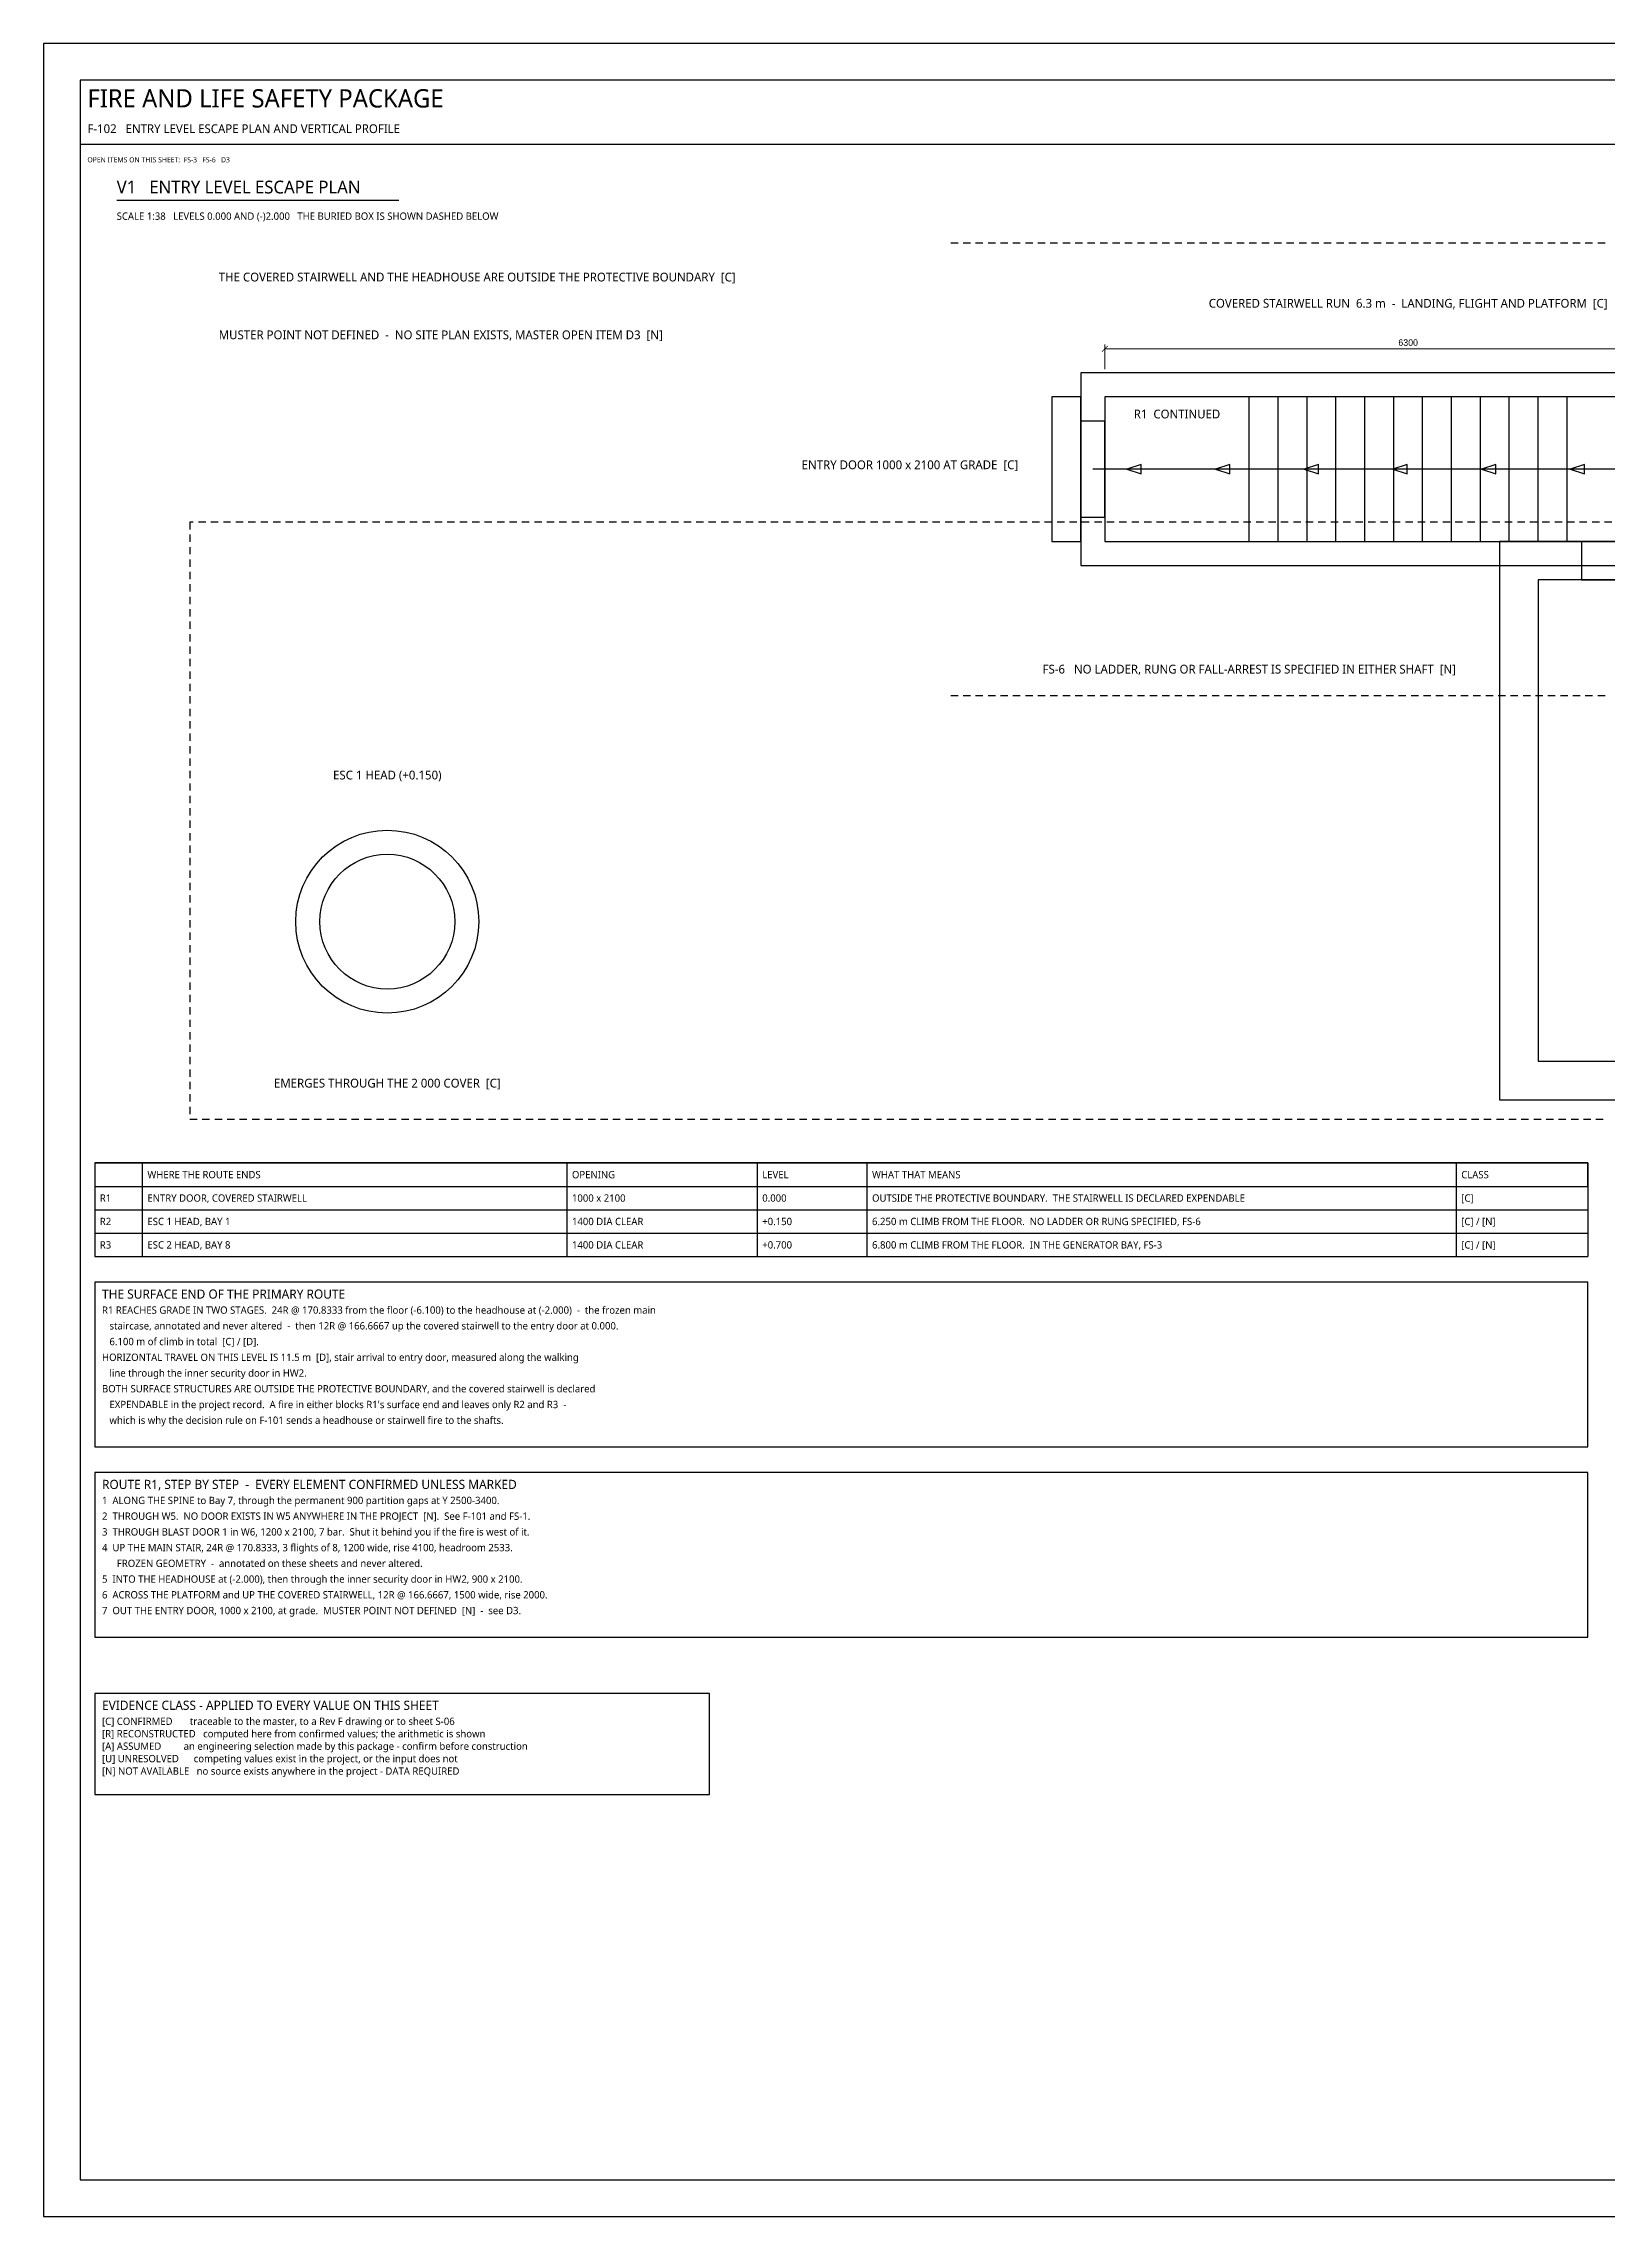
# Model space of a CAD drawing. Header units: millimetres. Extents: x 0 to 841, y 0 to 594.
# Drawn here: x 0 to 427, y 0 to 594 of the extents above; entities that cross this region are included whole.
import ezdxf
from ezdxf.enums import TextEntityAlignment as Align

# ---------------------------------------------------------------- set-up
doc = ezdxf.new("R2010")
doc.units = ezdxf.units.MM
for name, color, linetype in [('F-ESCAPE', 3, 'Continuous'), ('F-SHAFT', 4, 'Continuous'), ('M-ARCH', 8, 'Continuous'), ('M-ARCH-HIDDEN', 8, 'Continuous'), ('M-DIM', 4, 'Continuous'), ('M-EXISTING', 8, 'Continuous'), ('M-FLAG', 1, 'Continuous'), ('M-STRUCT', 7, 'Continuous'), ('M-TABLE', 7, 'Continuous'), ('M-TEXT', 7, 'Continuous'), ('M-TITLE', 7, 'Continuous'), ('P-DRAIN-STORM', 5, 'Continuous'), ('S-DIM', 4, 'Continuous'), ('S-NOTE', 7, 'Continuous'), ('S-TEXT', 7, 'Continuous'), ('S-TITLE', 7, 'Continuous')]:
    doc.layers.add(name, color=color, linetype=linetype)
doc.styles.add('OpenSans', font='OpenSans-Regular.ttf')
doc.dimstyles.new('SC-DIM', dxfattribs={"dimtxt": 1.8, "dimasz": 1.6, "dimexe": 1.2, "dimexo": 1, "dimgap": 0.8, "dimtad": 1, "dimdec": 0, "dimblk": 'ARCHTICK', "dimcen": 2.5, "dimclrd": 4, "dimclre": 4, "dimclrt": 4, "dimazin": 3, "dimtfac": 1, "dimtmove": 0, "dimatfit": 3, "dimlwd": 13, "dimlwe": 13})

# ---------------------------------------------------------------- blocks, each defined once
blk = doc.blocks.new('_ARCHTICK')
at = {"color": 0, "linetype": 'BYBLOCK', "const_width": 0.15}
blk.add_lwpolyline([(-0.5, -0.5), (0.5, 0.5)], dxfattribs=at)

msp = doc.modelspace()

# ---------------------------------------------------------------- linework, layer by layer
at = {"layer": 'F-ESCAPE'}
msp.add_lwpolyline([(476.842, 365.789), (432.105, 365.789), (432.105, 477.632), (286.711, 477.632)], dxfattribs=at)
for points in [[(296.027, 477.632), (299.947, 476.372), (299.947, 478.892)], [(320.259, 477.632), (324.179, 476.372), (324.179, 478.892)], [(344.492, 477.632), (348.412, 476.372), (348.412, 478.892)], [(368.724, 477.632), (372.644, 476.372), (372.644, 478.892)], [(392.957, 477.632), (396.877, 476.372), (396.877, 478.892)], [(417.189, 477.632), (421.109, 476.372), (421.109, 478.892)]]:
    msp.add_lwpolyline(points, close=True, dxfattribs=at)
at = {"layer": 'F-SHAFT'}
for radius in [25, 18.421]:
    msp.add_circle((93.947, 353.947), radius, dxfattribs=at)
at = {"layer": 'M-ARCH'}
for p, q in [((329.474, 457.895), (329.474, 497.368)), ((337.368, 457.895), (337.368, 497.368)), ((345.263, 457.895), (345.263, 497.368)), ((353.158, 457.895), (353.158, 497.368)), ((361.053, 457.895), (361.053, 497.368)), ((368.947, 457.895), (368.947, 497.368)), ((376.842, 457.895), (376.842, 497.368)), ((384.737, 457.895), (384.737, 497.368)), ((392.632, 457.895), (392.632, 497.368)), ((400.526, 457.895), (400.526, 497.368)), ((408.421, 457.895), (408.421, 497.368)), ((416.316, 457.895), (416.316, 497.368))]:
    msp.add_line(p, q, dxfattribs=at)
at = {"layer": 'M-ARCH-HIDDEN'}
for p, q in [((40.947, 463.158), (40, 463.158)), ((40, 463.158), (40, 461.158)), ((40, 459.758), (40, 457.758)), ((44.347, 463.158), (42.347, 463.158)), ((47.747, 463.158), (45.747, 463.158)), ((51.147, 463.158), (49.147, 463.158)), ((54.547, 463.158), (52.547, 463.158)), ((57.947, 463.158), (55.947, 463.158)), ((61.347, 463.158), (59.347, 463.158)), ((64.747, 463.158), (62.747, 463.158)), ((68.147, 463.158), (66.147, 463.158)), ((71.547, 463.158), (69.547, 463.158)), ((74.947, 463.158), (72.947, 463.158)), ((78.347, 463.158), (76.347, 463.158)), ((81.747, 463.158), (79.747, 463.158)), ((85.147, 463.158), (83.147, 463.158)), ((88.547, 463.158), (86.547, 463.158)), ((91.947, 463.158), (89.947, 463.158)), ((95.347, 463.158), (93.347, 463.158)), ((98.747, 463.158), (96.747, 463.158)), ((102.147, 463.158), (100.147, 463.158)), ((105.547, 463.158), (103.547, 463.158)), ((108.947, 463.158), (106.947, 463.158)), ((112.347, 463.158), (110.347, 463.158)), ((115.747, 463.158), (113.747, 463.158)), ((119.147, 463.158), (117.147, 463.158)), ((122.547, 463.158), (120.547, 463.158)), ((125.947, 463.158), (123.947, 463.158)), ((129.347, 463.158), (127.347, 463.158)), ((132.747, 463.158), (130.747, 463.158)), ((136.147, 463.158), (134.147, 463.158)), ((139.547, 463.158), (137.547, 463.158)), ((142.947, 463.158), (140.947, 463.158)), ((146.347, 463.158), (144.347, 463.158)), ((149.747, 463.158), (147.747, 463.158)), ((153.147, 463.158), (151.147, 463.158)), ((156.547, 463.158), (154.547, 463.158)), ((159.947, 463.158), (157.947, 463.158)), ((163.347, 463.158), (161.347, 463.158)), ((166.747, 463.158), (164.747, 463.158)), ((170.147, 463.158), (168.147, 463.158)), ((173.547, 463.158), (171.547, 463.158)), ((176.947, 463.158), (174.947, 463.158)), ((180.347, 463.158), (178.347, 463.158)), ((183.747, 463.158), (181.747, 463.158)), ((187.147, 463.158), (185.147, 463.158)), ((190.547, 463.158), (188.547, 463.158)), ((193.947, 463.158), (191.947, 463.158)), ((197.347, 463.158), (195.347, 463.158)), ((200.747, 463.158), (198.747, 463.158)), ((204.147, 463.158), (202.147, 463.158)), ((207.547, 463.158), (205.547, 463.158)), ((210.947, 463.158), (208.947, 463.158)), ((214.347, 463.158), (212.347, 463.158)), ((217.747, 463.158), (215.747, 463.158)), ((221.147, 463.158), (219.147, 463.158)), ((224.547, 463.158), (222.547, 463.158)), ((227.947, 463.158), (225.947, 463.158)), ((231.347, 463.158), (229.347, 463.158)), ((234.747, 463.158), (232.747, 463.158)), ((238.147, 463.158), (236.147, 463.158)), ((241.547, 463.158), (239.547, 463.158)), ((244.947, 463.158), (242.947, 463.158)), ((248.347, 463.158), (246.347, 463.158)), ((251.747, 463.158), (249.747, 463.158)), ((255.147, 463.158), (253.147, 463.158)), ((258.547, 463.158), (256.547, 463.158)), ((261.947, 463.158), (259.947, 463.158)), ((265.347, 463.158), (263.347, 463.158)), ((268.747, 463.158), (266.747, 463.158)), ((272.147, 463.158), (270.147, 463.158)), ((275.547, 463.158), (273.547, 463.158)), ((278.947, 463.158), (276.947, 463.158)), ((282.347, 463.158), (280.347, 463.158)), ((285.747, 463.158), (283.747, 463.158)), ((289.147, 463.158), (287.147, 463.158)), ((292.547, 463.158), (290.547, 463.158)), ((295.947, 463.158), (293.947, 463.158)), ((299.347, 463.158), (297.347, 463.158)), ((302.747, 463.158), (300.747, 463.158)), ((306.147, 463.158), (304.147, 463.158)), ((309.547, 463.158), (307.547, 463.158)), ((312.947, 463.158), (310.947, 463.158)), ((316.347, 463.158), (314.347, 463.158)), ((319.747, 463.158), (317.747, 463.158)), ((323.147, 463.158), (321.147, 463.158)), ((326.547, 463.158), (324.547, 463.158)), ((329.947, 463.158), (327.947, 463.158)), ((333.347, 463.158), (331.347, 463.158)), ((336.747, 463.158), (334.747, 463.158)), ((340.147, 463.158), (338.147, 463.158)), ((343.547, 463.158), (341.547, 463.158)), ((346.947, 463.158), (344.947, 463.158)), ((350.347, 463.158), (348.347, 463.158)), ((353.747, 463.158), (351.747, 463.158)), ((357.147, 463.158), (355.147, 463.158)), ((360.547, 463.158), (358.547, 463.158)), ((363.947, 463.158), (361.947, 463.158)), ((367.347, 463.158), (365.347, 463.158)), ((370.747, 463.158), (368.747, 463.158)), ((374.147, 463.158), (372.147, 463.158)), ((377.547, 463.158), (375.547, 463.158)), ((380.947, 463.158), (378.947, 463.158)), ((384.347, 463.158), (382.347, 463.158)), ((387.747, 463.158), (385.747, 463.158)), ((391.147, 463.158), (389.147, 463.158)), ((394.547, 463.158), (392.547, 463.158)), ((397.947, 463.158), (395.947, 463.158)), ((401.347, 463.158), (399.347, 463.158)), ((404.747, 463.158), (402.747, 463.158)), ((408.147, 463.158), (406.147, 463.158)), ((411.547, 463.158), (409.547, 463.158)), ((414.947, 463.158), (412.947, 463.158)), ((418.347, 463.158), (416.347, 463.158)), ((421.747, 463.158), (419.747, 463.158)), ((425.147, 463.158), (423.147, 463.158)), ((428.547, 463.158), (426.547, 463.158)), ((40, 456.358), (40, 454.358)), ((40, 452.958), (40, 450.958)), ((40, 449.558), (40, 447.558)), ((40, 446.158), (40, 444.158)), ((40, 442.758), (40, 440.758)), ((40, 439.358), (40, 437.358)), ((40, 435.958), (40, 433.958)), ((40, 432.558), (40, 430.558)), ((40, 429.158), (40, 427.158)), ((40, 425.758), (40, 423.758)), ((40, 422.358), (40, 420.358)), ((40, 418.958), (40, 416.958)), ((40, 415.558), (40, 413.558)), ((40, 412.158), (40, 410.158)), ((40, 408.758), (40, 406.758)), ((40, 405.358), (40, 403.358)), ((40, 401.958), (40, 399.958)), ((40, 398.558), (40, 396.558)), ((40, 395.158), (40, 393.158)), ((40, 391.758), (40, 389.758)), ((40, 388.358), (40, 386.358)), ((40, 384.958), (40, 382.958)), ((40, 381.558), (40, 379.558)), ((40, 378.158), (40, 376.158)), ((40, 374.758), (40, 372.758)), ((40, 371.358), (40, 369.358)), ((40, 367.958), (40, 365.958)), ((40, 364.558), (40, 362.558)), ((40, 361.158), (40, 359.158)), ((40, 357.758), (40, 355.758)), ((40, 354.358), (40, 352.358)), ((40, 350.958), (40, 348.958)), ((40, 347.558), (40, 345.558)), ((40, 344.158), (40, 342.158)), ((40, 340.758), (40, 338.758)), ((40, 337.358), (40, 335.358)), ((40, 333.958), (40, 331.958)), ((40, 330.558), (40, 328.558)), ((40, 327.158), (40, 325.158)), ((40, 323.758), (40, 321.758)), ((40, 320.358), (40, 318.358)), ((40, 316.958), (40, 314.958)), ((40, 313.558), (40, 311.558)), ((40, 310.158), (40, 308.158)), ((40, 306.758), (40, 304.758)), ((40, 303.358), (40, 301.358)), ((40, 300), (42, 300)), ((43.4, 300), (45.4, 300)), ((46.8, 300), (48.8, 300)), ((50.2, 300), (52.2, 300)), ((53.6, 300), (55.6, 300)), ((57, 300), (59, 300)), ((60.4, 300), (62.4, 300)), ((63.8, 300), (65.8, 300)), ((67.2, 300), (69.2, 300)), ((70.6, 300), (72.6, 300)), ((74, 300), (76, 300)), ((77.4, 300), (79.4, 300)), ((80.8, 300), (82.8, 300)), ((84.2, 300), (86.2, 300)), ((87.6, 300), (89.6, 300)), ((91, 300), (93, 300)), ((94.4, 300), (96.4, 300)), ((97.8, 300), (99.8, 300)), ((101.2, 300), (103.2, 300)), ((104.6, 300), (106.6, 300)), ((108, 300), (110, 300)), ((111.4, 300), (113.4, 300)), ((114.8, 300), (116.8, 300)), ((118.2, 300), (120.2, 300)), ((121.6, 300), (123.6, 300)), ((125, 300), (127, 300)), ((128.4, 300), (130.4, 300)), ((131.8, 300), (133.8, 300)), ((135.2, 300), (137.2, 300)), ((138.6, 300), (140.6, 300)), ((142, 300), (144, 300)), ((145.4, 300), (147.4, 300)), ((148.8, 300), (150.8, 300)), ((152.2, 300), (154.2, 300)), ((155.6, 300), (157.6, 300)), ((159, 300), (161, 300)), ((162.4, 300), (164.4, 300)), ((165.8, 300), (167.8, 300)), ((169.2, 300), (171.2, 300)), ((172.6, 300), (174.6, 300)), ((176, 300), (178, 300)), ((179.4, 300), (181.4, 300)), ((182.8, 300), (184.8, 300)), ((186.2, 300), (188.2, 300)), ((189.6, 300), (191.6, 300)), ((193, 300), (195, 300)), ((196.4, 300), (198.4, 300)), ((199.8, 300), (201.8, 300)), ((203.2, 300), (205.2, 300)), ((206.6, 300), (208.6, 300)), ((210, 300), (212, 300)), ((213.4, 300), (215.4, 300)), ((216.8, 300), (218.8, 300)), ((220.2, 300), (222.2, 300)), ((223.6, 300), (225.6, 300)), ((227, 300), (229, 300)), ((230.4, 300), (232.4, 300)), ((233.8, 300), (235.8, 300)), ((237.2, 300), (239.2, 300)), ((240.6, 300), (242.6, 300)), ((244, 300), (246, 300)), ((247.4, 300), (249.4, 300)), ((250.8, 300), (252.8, 300)), ((254.2, 300), (256.2, 300)), ((257.6, 300), (259.6, 300)), ((261, 300), (263, 300)), ((264.4, 300), (266.4, 300)), ((267.8, 300), (269.8, 300)), ((271.2, 300), (273.2, 300)), ((274.6, 300), (276.6, 300)), ((278, 300), (280, 300)), ((281.4, 300), (283.4, 300)), ((284.8, 300), (286.8, 300)), ((288.2, 300), (290.2, 300)), ((291.6, 300), (293.6, 300)), ((295, 300), (297, 300)), ((298.4, 300), (300.4, 300)), ((301.8, 300), (303.8, 300)), ((305.2, 300), (307.2, 300)), ((308.6, 300), (310.6, 300)), ((312, 300), (314, 300)), ((315.4, 300), (317.4, 300)), ((318.8, 300), (320.8, 300)), ((322.2, 300), (324.2, 300)), ((325.6, 300), (327.6, 300)), ((329, 300), (331, 300)), ((332.4, 300), (334.4, 300)), ((335.8, 300), (337.8, 300)), ((339.2, 300), (341.2, 300)), ((342.6, 300), (344.6, 300)), ((346, 300), (348, 300)), ((349.4, 300), (351.4, 300)), ((352.8, 300), (354.8, 300)), ((356.2, 300), (358.2, 300)), ((359.6, 300), (361.6, 300)), ((363, 300), (365, 300)), ((366.4, 300), (368.4, 300)), ((369.8, 300), (371.8, 300)), ((373.2, 300), (375.2, 300)), ((376.6, 300), (378.6, 300)), ((380, 300), (382, 300)), ((383.4, 300), (385.4, 300)), ((386.8, 300), (388.8, 300)), ((390.2, 300), (392.2, 300)), ((393.6, 300), (395.6, 300)), ((397, 300), (399, 300)), ((400.4, 300), (402.4, 300)), ((403.8, 300), (405.8, 300)), ((407.2, 300), (409.2, 300)), ((410.6, 300), (412.6, 300)), ((414, 300), (416, 300)), ((417.4, 300), (419.4, 300)), ((420.8, 300), (422.8, 300)), ((424.2, 300), (426.2, 300))]:
    msp.add_line(p, q, dxfattribs=at)
at = {"layer": 'M-EXISTING'}
for p, q in [((247.895, 539.474), (249.895, 539.474)), ((251.295, 539.474), (253.295, 539.474)), ((254.695, 539.474), (256.695, 539.474)), ((258.095, 539.474), (260.095, 539.474)), ((261.495, 539.474), (263.495, 539.474)), ((264.895, 539.474), (266.895, 539.474)), ((268.295, 539.474), (270.295, 539.474)), ((271.695, 539.474), (273.695, 539.474)), ((275.095, 539.474), (277.095, 539.474)), ((278.495, 539.474), (280.495, 539.474)), ((281.895, 539.474), (283.895, 539.474)), ((285.295, 539.474), (287.295, 539.474)), ((288.695, 539.474), (290.695, 539.474)), ((292.095, 539.474), (294.095, 539.474)), ((295.495, 539.474), (297.495, 539.474)), ((298.895, 539.474), (300.895, 539.474)), ((302.295, 539.474), (304.295, 539.474)), ((305.695, 539.474), (307.695, 539.474)), ((309.095, 539.474), (311.095, 539.474)), ((312.495, 539.474), (314.495, 539.474)), ((315.895, 539.474), (317.895, 539.474)), ((319.295, 539.474), (321.295, 539.474)), ((322.695, 539.474), (324.695, 539.474)), ((326.095, 539.474), (328.095, 539.474)), ((329.495, 539.474), (331.495, 539.474)), ((332.895, 539.474), (334.895, 539.474)), ((336.295, 539.474), (338.295, 539.474)), ((339.695, 539.474), (341.695, 539.474)), ((343.095, 539.474), (345.095, 539.474)), ((346.495, 539.474), (348.495, 539.474)), ((349.895, 539.474), (351.895, 539.474)), ((353.295, 539.474), (355.295, 539.474)), ((356.695, 539.474), (358.695, 539.474)), ((360.095, 539.474), (362.095, 539.474)), ((363.495, 539.474), (365.495, 539.474)), ((366.895, 539.474), (368.895, 539.474)), ((370.295, 539.474), (372.295, 539.474)), ((373.695, 539.474), (375.695, 539.474)), ((377.095, 539.474), (379.095, 539.474)), ((380.495, 539.474), (382.495, 539.474)), ((383.895, 539.474), (385.895, 539.474)), ((387.295, 539.474), (389.295, 539.474)), ((390.695, 539.474), (392.695, 539.474)), ((394.095, 539.474), (396.095, 539.474)), ((397.495, 539.474), (399.495, 539.474)), ((400.895, 539.474), (402.895, 539.474)), ((404.295, 539.474), (406.295, 539.474)), ((407.695, 539.474), (409.695, 539.474)), ((411.095, 539.474), (413.095, 539.474)), ((414.495, 539.474), (416.495, 539.474)), ((417.895, 539.474), (419.895, 539.474)), ((421.295, 539.474), (423.295, 539.474)), ((424.695, 539.474), (426.695, 539.474)), ((247.895, 415.789), (249.895, 415.789)), ((251.295, 415.789), (253.295, 415.789)), ((254.695, 415.789), (256.695, 415.789)), ((258.095, 415.789), (260.095, 415.789)), ((261.495, 415.789), (263.495, 415.789)), ((264.895, 415.789), (266.895, 415.789)), ((268.295, 415.789), (270.295, 415.789)), ((271.695, 415.789), (273.695, 415.789)), ((275.095, 415.789), (277.095, 415.789)), ((278.495, 415.789), (280.495, 415.789)), ((281.895, 415.789), (283.895, 415.789)), ((285.295, 415.789), (287.295, 415.789)), ((288.695, 415.789), (290.695, 415.789)), ((292.095, 415.789), (294.095, 415.789)), ((295.495, 415.789), (297.495, 415.789)), ((298.895, 415.789), (300.895, 415.789)), ((302.295, 415.789), (304.295, 415.789)), ((305.695, 415.789), (307.695, 415.789)), ((309.095, 415.789), (311.095, 415.789)), ((312.495, 415.789), (314.495, 415.789)), ((315.895, 415.789), (317.895, 415.789)), ((319.295, 415.789), (321.295, 415.789)), ((322.695, 415.789), (324.695, 415.789)), ((326.095, 415.789), (328.095, 415.789)), ((329.495, 415.789), (331.495, 415.789)), ((332.895, 415.789), (334.895, 415.789)), ((336.295, 415.789), (338.295, 415.789)), ((339.695, 415.789), (341.695, 415.789)), ((343.095, 415.789), (345.095, 415.789)), ((346.495, 415.789), (348.495, 415.789)), ((349.895, 415.789), (351.895, 415.789)), ((353.295, 415.789), (355.295, 415.789)), ((356.695, 415.789), (358.695, 415.789)), ((360.095, 415.789), (362.095, 415.789)), ((363.495, 415.789), (365.495, 415.789)), ((366.895, 415.789), (368.895, 415.789)), ((370.295, 415.789), (372.295, 415.789)), ((373.695, 415.789), (375.695, 415.789)), ((377.095, 415.789), (379.095, 415.789)), ((380.495, 415.789), (382.495, 415.789)), ((383.895, 415.789), (385.895, 415.789)), ((387.295, 415.789), (389.295, 415.789)), ((390.695, 415.789), (392.695, 415.789)), ((394.095, 415.789), (396.095, 415.789)), ((397.495, 415.789), (399.495, 415.789)), ((400.895, 415.789), (402.895, 415.789)), ((404.295, 415.789), (406.295, 415.789)), ((407.695, 415.789), (409.695, 415.789)), ((411.095, 415.789), (413.095, 415.789)), ((414.495, 415.789), (416.495, 415.789)), ((417.895, 415.789), (419.895, 415.789)), ((421.295, 415.789), (423.295, 415.789)), ((424.695, 415.789), (426.695, 415.789))]:
    msp.add_line(p, q, dxfattribs=at)
at = {"layer": 'M-FLAG'}
for points in [[(283.421, 464.474), (290, 464.474), (290, 490.789), (283.421, 490.789)], [(420.263, 447.368), (443.947, 447.368), (443.947, 457.895), (420.263, 457.895)]]:
    msp.add_lwpolyline(points, close=True, dxfattribs=at)
at = {"layer": 'M-STRUCT'}
for points in [[(283.421, 451.316), (462.368, 451.316), (462.368, 503.947), (283.421, 503.947)], [(290, 457.895), (455.789, 457.895), (455.789, 497.368), (290, 497.368)], [(397.895, 305.263), (524.211, 305.263), (524.211, 457.895), (397.895, 457.895)], [(408.421, 315.789), (513.684, 315.789), (513.684, 447.368), (408.421, 447.368)]]:
    msp.add_lwpolyline(points, close=True, dxfattribs=at)
at = {"layer": 'M-TABLE'}
for p, q in [((14, 288), (422, 288)), ((14, 288), (14, 262.4)), ((27, 288), (27, 262.4)), ((143, 288), (143, 262.4)), ((195, 288), (195, 262.4)), ((225, 288), (225, 262.4)), ((386, 288), (386, 262.4)), ((422, 288), (422, 262.4)), ((14, 275.2), (422, 275.2)), ((14, 268.8), (422, 268.8)), ((14, 262.4), (422, 262.4))]:
    msp.add_line(p, q, dxfattribs=at)
msp.add_lwpolyline([(14, 281.6), (422, 281.6), (422, 288), (14, 288)], close=True, dxfattribs=at)
at = {"layer": 'M-TITLE'}
msp.add_line((10, 566.5), (831, 566.5), dxfattribs=at)
at = {"layer": 'P-DRAIN-STORM'}
msp.add_lwpolyline([(275.526, 457.895), (283.421, 457.895), (283.421, 497.368), (275.526, 497.368)], close=True, dxfattribs=at)
at = {"layer": 'S-TITLE'}
msp.add_line((20, 551.2), (97.115, 551.2), dxfattribs=at)
for points in [[(0, 0), (841, 0), (841, 594), (0, 594)], [(10, 10), (831, 10), (831, 584), (10, 584)], [(14, 210.375), (422, 210.375), (422, 255.4), (14, 255.4)], [(14, 158.35), (422, 158.35), (422, 203.375), (14, 203.375)], [(14, 115.375), (182, 115.375), (182, 143), (14, 143)]]:
    msp.add_lwpolyline(points, close=True, dxfattribs=at)

# ---------------------------------------------------------------- texts
at = {"layer": 'F-ESCAPE', "style": 'OpenSans'}
msp.add_text('R1  CONTINUED', height=2.4, dxfattribs=at).set_placement((309.737, 490.789), align=Align.BOTTOM_CENTER)
msp.add_text('ENTRY DOOR 1000 x 2100 AT GRADE  [C]', height=2.4, dxfattribs=at).set_placement((266.316, 477.632), align=Align.RIGHT)
at = {"layer": 'F-SHAFT', "style": 'OpenSans'}
for s, p in [('ESC 1 HEAD (+0.150)', (93.947, 392.105)), ('EMERGES THROUGH THE 2 000 COVER  [C]', (93.947, 307.895))]:
    msp.add_text(s, height=2.4, dxfattribs=at).set_placement(p, align=Align.BOTTOM_CENTER)
at = {"layer": 'M-DIM', "style": 'OpenSans'}
msp.add_text('COVERED STAIRWELL RUN  6.3 m  -  LANDING, FLIGHT AND PLATFORM  [C]', height=2.4, dxfattribs=at).set_placement((372.895, 521.053), align=Align.BOTTOM_CENTER)
at = {"layer": 'M-FLAG', "style": 'OpenSans'}
for s, height, p in [('OPEN ITEMS ON THIS SHEET:  FS-3   FS-6   D3', 1.4, (12, 561.5)), ('MUSTER POINT NOT DEFINED  -  NO SITE PLAN EXISTS, MASTER OPEN ITEM D3  [N]', 2.4, (47.895, 513.158))]:
    msp.add_text(s, height=height, dxfattribs=at).set_placement(p)
msp.add_text('FS-6   NO LADDER, RUNG OR FALL-ARREST IS SPECIFIED IN EITHER SHAFT  [N]', height=2.4, dxfattribs=at).set_placement((329.474, 421.053), align=Align.BOTTOM_CENTER)
at = {"layer": 'M-TABLE', "style": 'OpenSans'}
for s, p in [('WHERE THE ROUTE ENDS', (28.4, 283.8)), ('OPENING', (144.4, 283.8)), ('LEVEL', (196.4, 283.8)), ('WHAT THAT MEANS', (226.4, 283.8)), ('CLASS', (387.4, 283.8)), ('R1', (15.4, 277.4)), ('ENTRY DOOR, COVERED STAIRWELL', (28.4, 277.4)), ('1000 x 2100', (144.4, 277.4)), ('0.000', (196.4, 277.4)), ('OUTSIDE THE PROTECTIVE BOUNDARY.  THE STAIRWELL IS DECLARED EXPENDABLE', (226.4, 277.4)), ('[C]', (387.4, 277.4)), ('R2', (15.4, 271)), ('ESC 1 HEAD, BAY 1', (28.4, 271)), ('1400 DIA CLEAR', (144.4, 271)), ('+0.150', (196.4, 271)), ('6.250 m CLIMB FROM THE FLOOR.  NO LADDER OR RUNG SPECIFIED, FS-6', (226.4, 271)), ('[C] / [N]', (387.4, 271)), ('R3', (15.4, 264.6)), ('ESC 2 HEAD, BAY 8', (28.4, 264.6)), ('1400 DIA CLEAR', (144.4, 264.6)), ('+0.700', (196.4, 264.6)), ('6.800 m CLIMB FROM THE FLOOR.  IN THE GENERATOR BAY, FS-3', (226.4, 264.6)), ('[C] / [N]', (387.4, 264.6))]:
    msp.add_text(s, height=2, dxfattribs=at).set_placement(p)
at = {"layer": 'M-TEXT', "style": 'OpenSans'}
msp.add_text('THE COVERED STAIRWELL AND THE HEADHOUSE ARE OUTSIDE THE PROTECTIVE BOUNDARY  [C]', height=2.4, dxfattribs=at).set_placement((47.895, 528.947))
at = {"layer": 'M-TITLE', "style": 'OpenSans'}
for s, height, p in [('FIRE AND LIFE SAFETY PACKAGE', 5, (12, 576.5)), ('F-102   ENTRY LEVEL ESCAPE PLAN AND VERTICAL PROFILE', 2.4, (12, 569.5))]:
    msp.add_text(s, height=height, dxfattribs=at).set_placement(p)
at = {"layer": 'S-NOTE', "style": 'OpenSans'}
for s, p in [('R1 REACHES GRADE IN TWO STAGES.  24R @ 170.8333 from the floor (-6.100) to the headhouse at (-2.000)  -  the frozen main', (16, 246.775)), ('   staircase, annotated and never altered  -  then 12R @ 166.6667 up the covered stairwell to the entry door at 0.000.', (16, 242.475)), ('   6.100 m of climb in total  [C] / [D].', (16, 238.175)), ('HORIZONTAL TRAVEL ON THIS LEVEL IS 11.5 m  [D], stair arrival to entry door, measured along the walking', (16, 233.875)), ('   line through the inner security door in HW2.', (16, 229.575)), ('BOTH SURFACE STRUCTURES ARE OUTSIDE THE PROTECTIVE BOUNDARY, and the covered stairwell is declared', (16, 225.275)), ("   EXPENDABLE in the project record.  A fire in either blocks R1's surface end and leaves only R2 and R3  -", (16, 220.975)), ('   which is why the decision rule on F-101 sends a headhouse or stairwell fire to the shafts.', (16, 216.675)), ('1  ALONG THE SPINE to Bay 7, through the permanent 900 partition gaps at Y 2500-3400.', (16, 194.75)), ('2  THROUGH W5.  NO DOOR EXISTS IN W5 ANYWHERE IN THE PROJECT  [N].  See F-101 and FS-1.', (16, 190.45)), ('3  THROUGH BLAST DOOR 1 in W6, 1200 x 2100, 7 bar.  Shut it behind you if the fire is west of it.', (16, 186.15)), ('4  UP THE MAIN STAIR, 24R @ 170.8333, 3 flights of 8, 1200 wide, rise 4100, headroom 2533.', (16, 181.85)), ('      FROZEN GEOMETRY  -  annotated on these sheets and never altered.', (16, 177.55)), ('5  INTO THE HEADHOUSE at (-2.000), then through the inner security door in HW2, 900 x 2100.', (16, 173.25)), ('7  OUT THE ENTRY DOOR, 1000 x 2100, at grade.  MUSTER POINT NOT DEFINED  [N]  -  see D3.', (16, 164.65)), ('6  ACROSS THE PLATFORM and UP THE COVERED STAIRWELL, 12R @ 166.6667, 1500 wide, rise 2000.', (16, 168.95)), ('[C] CONFIRMED       traceable to the master, to a Rev F drawing or to sheet S-06', (16, 134.375)), ('[R] RECONSTRUCTED   computed here from confirmed values; the arithmetic is shown', (16, 130.975)), ('[A] ASSUMED         an engineering selection made by this package - confirm before construction', (16, 127.575)), ('[U] UNRESOLVED      competing values exist in the project, or the input does not', (16, 124.175)), ('[N] NOT AVAILABLE   no source exists anywhere in the project - DATA REQUIRED', (16, 120.775))]:
    msp.add_text(s, height=2, dxfattribs=at).set_placement(p)
at = {"layer": 'S-TEXT', "style": 'OpenSans'}
msp.add_text('SCALE 1:38   LEVELS 0.000 AND (-)2.000   THE BURIED BOX IS SHOWN DASHED BELOW', height=2, dxfattribs=at).set_placement((20, 545.8))
at = {"layer": 'S-TITLE', "style": 'OpenSans'}
for s, height, p in [('V1   ENTRY LEVEL ESCAPE PLAN', 3.5, (20, 553)), ('THE SURFACE END OF THE PRIMARY ROUTE', 2.5, (16, 250.9)), ('ROUTE R1, STEP BY STEP  -  EVERY ELEMENT CONFIRMED UNLESS MARKED', 2.5, (16, 198.875)), ('EVIDENCE CLASS - APPLIED TO EVERY VALUE ON THIS SHEET', 2.5, (16, 138.5))]:
    msp.add_text(s, height=height, dxfattribs=at).set_placement(p)

# ---------------------------------------------------------------- dimensions: what is measured, and where the dimension line sits
at = {"layer": 'S-DIM'}
msp.add_linear_dim(base=(290, 510.526), p1=(290, 503.947), p2=(455.789, 503.947), dimstyle='SC-DIM', override={"dimlfac": 38}, dxfattribs=at).render()

doc.saveas('drawing.dxf')
